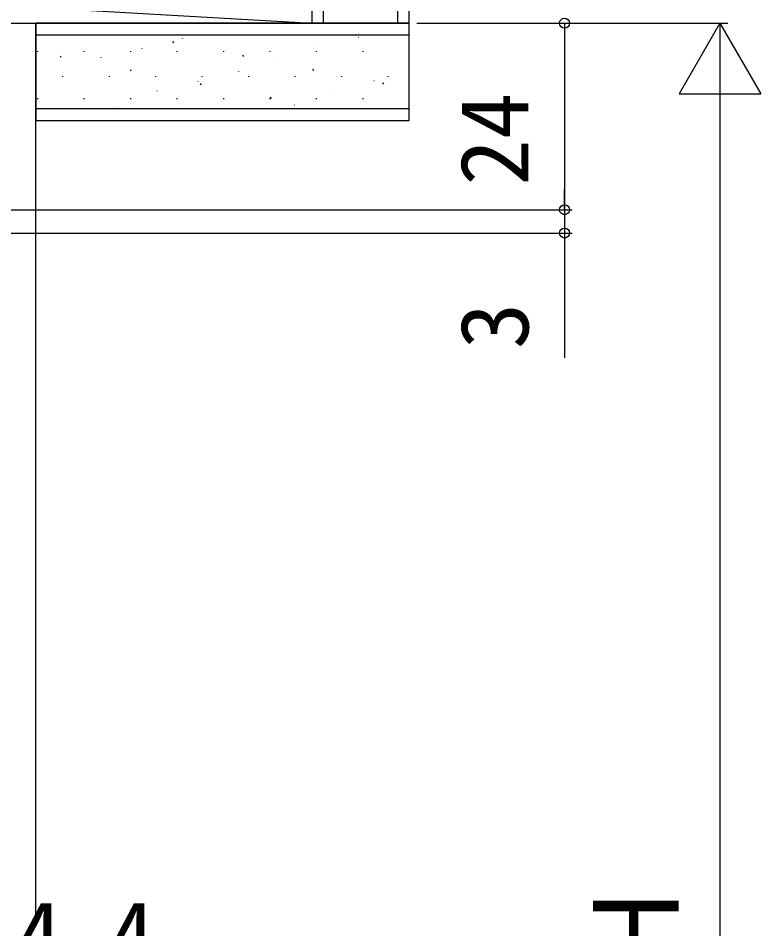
# Model space of a CAD drawing. Units: millimetres, scale not verified. Extents: x -525 to 525, y -783 to 779.
# Drawn here: x -292.3 to -196.8, y 360.2 to 477.3 of the extents above; entities that cross this region are included whole.
import ezdxf
from ezdxf.enums import TextEntityAlignment as Align

# ---------------------------------------------------------------- set-up
doc = ezdxf.new("R2010")
doc.units = ezdxf.units.MM
doc.header["$LTSCALE"] = 4
for name, color, linetype in [('0-4_YKK_12', 2, 'Continuous'), ('0-7_YKK_D', 6, 'Continuous'), ('0-9_YSS_K', 3, 'Continuous')]:
    doc.layers.add(name, color=color, linetype=linetype)
doc.styles.add('ＭＳ ゴシック', font='')
doc.styles.get('ＭＳ ゴシック').set_extended_font_data('MS Gothic')

msp = doc.modelspace()

# ---------------------------------------------------------------- linework, layer by layer
at = {"layer": '0-4_YKK_12'}
for p in [(-292.5, 476.7), (-290, 361.7)]:
    msp.add_line(p, (-290, 476.7), dxfattribs=at)
at = {"layer": '0-7_YKK_D'}
for p, q in [((-241, 476.7), (-221, 476.7)), ((-241, 476.7), (-201, 476.7)), ((-222, 476.7), (-222, 452.7)), ((-202, 476.7), (-207.25, 467.607)), ((-202, 476.7), (-196.75, 467.607)), ((-202, 476.7), (-202, 458.513)), ((-207.25, 467.607), (-196.75, 467.607)), ((-202, 466.2), (-202, 254.2)), ((-222, 452.7), (-222, 455.25)), ((-293.5, 452.7), (-221, 452.7)), ((-293.5, 452.7), (-221, 452.7)), ((-222, 452.7), (-222, 449.7)), ((-298.6, 449.7), (-221, 449.7)), ((-222, 449.7), (-222, 433.645))]:
    msp.add_line(p, q, dxfattribs=at)
for centre in [(-222, 476.7), (-222, 452.7), (-222, 452.7), (-222, 449.7)]:
    msp.add_circle(centre, 0.637, dxfattribs=at)
at = {"layer": '0-9_YSS_K'}
for p, q in [((-253, 476.7), (-253, 521.7)), ((-243.5, 521.7), (-243.5, 476.7)), ((-242, 464.2), (-242, 521.7)), ((-359.5, 482.7), (-254.5, 476.7)), ((-359.5, 476.7), (-254.5, 476.7)), ((-282.5, 476.7), (-247.5, 476.7)), ((-290, 475.2), (-242, 475.2)), ((-271.16, 474.766), (-271.153, 474.747)), ((-248.486, 474.919), (-248.48, 474.9)), ((-276.384, 473.474), (-276.377, 473.455)), ((-272.432, 474.335), (-272.321, 474.168)), ((-253.711, 473.627), (-253.704, 473.608)), ((-289.807, 473.12), (-289.807, 473.02)), ((-286.884, 472.494), (-286.774, 472.327)), ((-283.827, 473.12), (-283.827, 473.02)), ((-281.642, 472.276), (-281.635, 472.257)), ((-277.847, 473.12), (-277.847, 473.02)), ((-271.867, 473.12), (-271.867, 473.02)), ((-265.887, 473.12), (-265.887, 473.02)), ((-263.425, 472.566), (-263.315, 472.399)), ((-259.907, 473.12), (-259.907, 473.02)), ((-258.969, 472.429), (-258.962, 472.41)), ((-253.927, 473.12), (-253.927, 473.02)), ((-247.947, 473.12), (-247.947, 473.02)), ((-286.633, 470.324), (-286.626, 470.305)), ((-286.577, 469.89), (-286.577, 469.79)), ((-280.597, 469.89), (-280.597, 469.79)), ((-277.878, 470.725), (-277.768, 470.559)), ((-274.617, 469.89), (-274.617, 469.79)), ((-268.637, 469.89), (-268.637, 469.79)), ((-263.959, 470.477), (-263.953, 470.458)), ((-262.657, 469.89), (-262.657, 469.79)), ((-256.677, 469.89), (-256.677, 469.79)), ((-254.419, 470.797), (-254.308, 470.631)), ((-250.697, 469.89), (-250.697, 469.79)), ((-244.717, 469.89), (-244.717, 469.79)), ((-269.184, 469.185), (-269.177, 469.166)), ((-268.872, 468.956), (-268.761, 468.79)), ((-246.51, 469.338), (-246.504, 469.32)), ((-245.412, 469.028), (-245.302, 468.862)), ((-274.441, 467.987), (-274.435, 467.969)), ((-251.768, 468.141), (-251.761, 468.122)), ((-289.807, 467.04), (-289.807, 466.94)), ((-283.827, 467.04), (-283.827, 466.94)), ((-277.847, 467.04), (-277.847, 466.94)), ((-271.867, 467.04), (-271.867, 466.94)), ((-265.887, 467.04), (-265.887, 466.94)), ((-259.907, 467.04), (-259.907, 466.94)), ((-259.865, 467.188), (-259.755, 467.021)), ((-253.927, 467.04), (-253.927, 466.94)), ((-247.947, 467.04), (-247.947, 466.94)), ((-242, 465.7), (-290, 465.7)), ((-279.432, 466.035), (-279.425, 466.017)), ((-256.759, 466.189), (-256.752, 466.17)), ((-290, 464.2), (-242, 464.2))]:
    msp.add_line(p, q, dxfattribs=at)
for points in [[(-254.5, 521.7), (-254.5, 476.7), (-242, 476.7)], [(-242, 476.7), (-290, 476.7), (-290, 464.2)]]:
    msp.add_lwpolyline(points, dxfattribs=at)

# ---------------------------------------------------------------- texts
at = {"layer": '0-7_YKK_D', "style": 'ＭＳ ゴシック'}
for s, height, p in [('24', 8.798, (-224, 455.802)), ('3', 8.798, (-224, 434.759)), ('Ｈ', 11, (-204, 351.848))]:
    msp.add_text(s, height=height, rotation=90, dxfattribs=at).set_placement(p, align=Align.BOTTOM_LEFT)
msp.add_text('4.4', height=8.798, dxfattribs=at).set_placement((-292.614, 352.276), align=Align.BOTTOM_LEFT)

doc.saveas('drawing.dxf')
